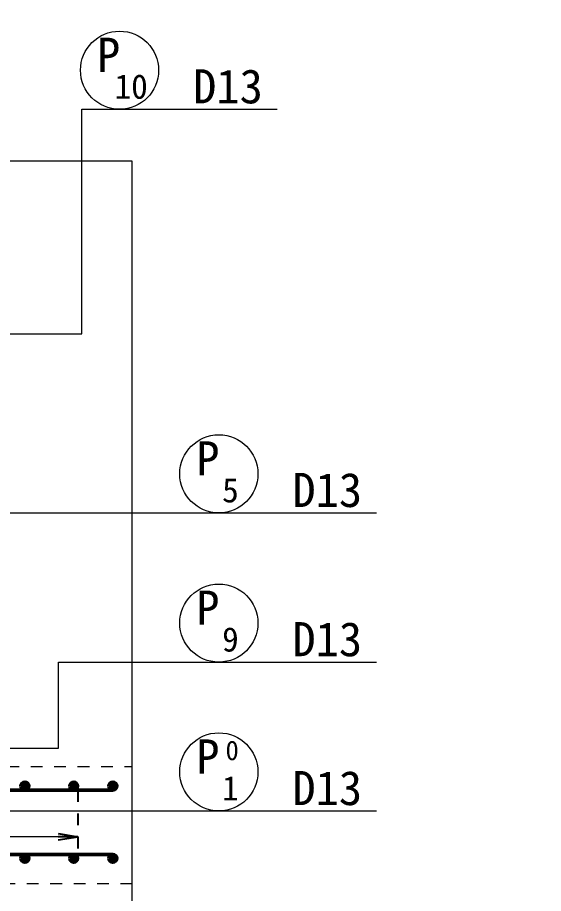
# Model space of a CAD drawing. Header units: millimetres. Extents: x 169470 to 758170, y -17820 to 11880.
# Drawn here: x 474420 to 477114, y -10715 to -6229 of the extents above; entities that cross this region are included whole.
import ezdxf
from ezdxf.enums import TextEntityAlignment as Align

# ---------------------------------------------------------------- set-up
doc = ezdxf.new("R2010")
doc.units = ezdxf.units.MM
doc.header["$LTSCALE"] = 50
doc.linetypes.add('SXF_跳び破線', pattern=[12, 6, -6])
for name, color, linetype, lineweight in [('D-BGD', 7, 'Continuous', 13), ('D-STR', 1, 'Continuous', 50), ('D-STR-HTXT', 7, 'Continuous', 13), ('D-STR-STR2', 6, 'Continuous', 25), ('D-STR-STR3', 4, 'Continuous', 25), ('D-STR-TXT', 7, 'Continuous', 13)]:
    doc.layers.add(name, color=color, linetype=linetype, lineweight=lineweight)
doc.styles.add('YOKO_GOTHIC', font='MS Gothic.ttf')
doc.dimstyles.new('S50', dxfattribs={"dimscale": 50, "dimtxt": 3.5, "dimasz": 2, "dimexe": 1, "dimexo": 1, "dimgap": 1, "dimtad": 1, "dimdec": 0, "dimzin": 1, "dimdsep": 46, "dimtxsty": 'YOKO_GOTHIC', "dimblk": 'OPEN', "dimcen": 0, "dimclrd": 256, "dimclre": 256, "dimclrt": 256, "dimaunit": 1, "dimadec": 3, "dimazin": 0, "dimtfac": 1, "dimtdec": 0, "dimtix": 1, "dimtmove": 2, "dimatfit": 3, "dimldrblk": 'OPEN', "dimfxl": 1, "dimlwd": -1, "dimlwe": -1, "dimarcsym": 0})

# ---------------------------------------------------------------- blocks, each defined once
blk = doc.blocks.new('B')
at = {"layer": 'D-STR-STR2', "lineweight": 50}
for radius in [20, 10]:
    blk.add_circle((5866.7, 22812.3), radius, dxfattribs=at)
blk = doc.blocks.new('_Open')
at = {"color": 0, "linetype": 'ByBlock', "lineweight": -2}
for p, q in [((-1, 0.167), (0, 0)), ((-1, -0.167), (0, 0)), ((0, 0), (-1, 0))]:
    blk.add_line(p, q, dxfattribs=at)

msp = doc.modelspace()

# ---------------------------------------------------------------- linework, layer by layer
at = {"layer": 'D-BGD'}
for p, q in [((475008.17, -6965.07), (470808.17, -6965.07)), ((475008.17, -10765.07), (475008.17, -6965.07))]:
    msp.add_line(p, q, dxfattribs=at)
at = {"layer": 'D-BGD', "linetype": 'SXF_跳び破線', "ltscale": 0.2}
for p, q in [((474008.17, -10065.07), (475008.17, -10065.07)), ((475008.17, -10665.07), (470808.17, -10665.07))]:
    msp.add_line(p, q, dxfattribs=at)
at = {"layer": 'D-STR'}
for p, q in [((470908.17, -10185.07), (474908.17, -10185.07)), ((474908.17, -10515.07), (473598.17, -10515.07))]:
    msp.add_line(p, q, dxfattribs=at)
at = {"layer": 'D-STR-HTXT'}
for p, q in [((474749.51, -6698.51), (475749.51, -6698.51)), ((474629.67, -9530.02), (476257.86, -9530.02))]:
    msp.add_line(p, q, dxfattribs=at)
for centre in [(474942.94, -6498.51), (475451.29, -8565.75), (475451.29, -9330.02), (475451.29, -10092.46)]:
    msp.add_circle(centre, 200, dxfattribs=at)
at = {"layer": 'D-STR-STR3', "linetype": 'SXF_跳び破線', "ltscale": 0.2}
msp.add_line((474728.5, -10185.07), (474728.5, -10515.07), dxfattribs=at)

# ---------------------------------------------------------------- block references
at = {"layer": 'D-STR-STR2', "xscale": -1}
for p in [(480324.82, -32977.34), (480574.82, -32977.34), (480774.82, -32977.34), (480324.82, -33347.34), (480574.82, -33347.34), (480774.82, -33347.34)]:
    msp.add_blockref('B', p, dxfattribs=at)

# ---------------------------------------------------------------- texts
at = {"layer": 'D-STR-TXT', "style": 'YOKO_GOTHIC'}
for s, height, p in [('P', 175, (474886.67, -6506.82)), ('10', 125, (475002.33, -6644.63)), ('P', 175, (475395.02, -8574.06)), ('5', 125, (475510.68, -8711.87)), ('P', 175, (475395.02, -9338.34)), ('9', 125, (475510.68, -9476.14)), ('P', 175, (475395.02, -10100.77)), ('0', 100, (475519.41, -10032.27)), ('1', 125, (475510.68, -10238.58))]:
    msp.add_text(s, height=height, dxfattribs=at).set_placement(p, align=Align.CENTER)
for p in [(475319.47, -6668.51), (475827.81, -8735.75), (475827.81, -9500.02), (475827.81, -10262.46)]:
    msp.add_text('D13', height=175, dxfattribs=at).set_placement(p)

# ---------------------------------------------------------------- leaders
at = {"layer": 'D-STR-HTXT'}
for points in [[(473708.17, -10035.07), (473708.17, -5603.9), (475100, -5603.9)], [(472604, -7849.54), (474749.51, -7849.54), (474749.51, -6698.51)], [(473528.17, -8765.75), (476257.86, -8765.75)], [(472074.64, -9971.54), (474629.67, -9971.54), (474629.67, -9530.02)], [(472928.17, -10292.46), (476257.86, -10292.46)], [(474728.5, -10424.3), (470606.34, -10424.3), (470606.34, -11433.87)], [(474341.85, -10515.07), (474341.85, -11679.91), (477113.66, -11679.91)]]:
    msp.add_leader(points, dimstyle='S50', dxfattribs=at)

doc.saveas('drawing.dxf')
